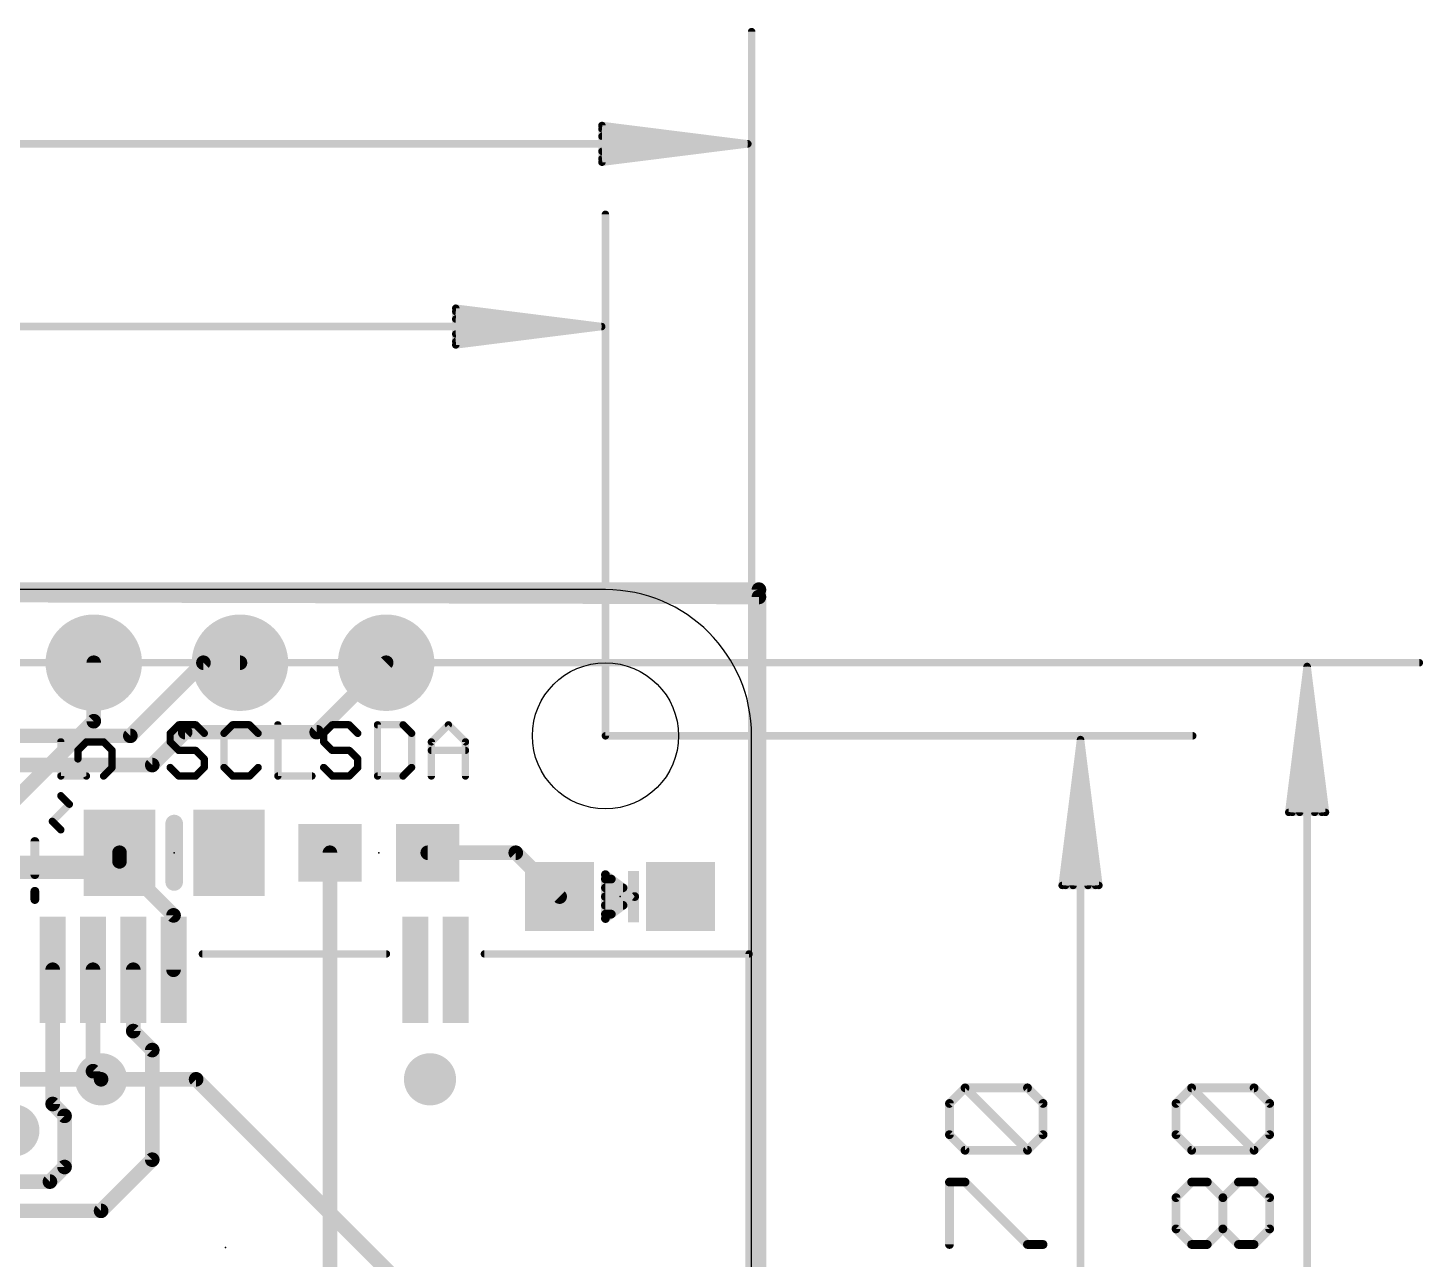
# Model space of a CAD drawing. Extents: x -9.1 to 62.5, y -8.5 to 33.
# Drawn here: x 38.23 to 62.47, y 11.23 to 32.62 of the extents above; entities that cross this region are included whole.
import ezdxf

# ---------------------------------------------------------------- set-up
doc = ezdxf.new("R2010")
doc.units = 0
for name, color, linetype in [('1', 12, 'CONTINUOUS'), ('16', 132, 'CONTINUOUS'), ('17', 110, 'CONTINUOUS'), ('18', 110, 'CONTINUOUS'), ('20', 53, 'CONTINUOUS'), ('21', 40, 'CONTINUOUS'), ('23', 40, 'CONTINUOUS'), ('47', 253, 'CONTINUOUS')]:
    doc.layers.add(name, color=color, linetype=linetype)

# ---------------------------------------------------------------- blocks, each defined once
blk = doc.blocks.new('RECT')
blk.add_solid([(-0.5, -0.5), (0.5, -0.5), (-0.5, 0.5), (0.5, 0.5)])
blk = doc.blocks.new('ROUNDP')
at = {"const_width": 0.5}
blk.add_lwpolyline([(0, -0.25, 1), (0, 0.25, 1), (0, -0.25)], format="xyb", dxfattribs=at)
blk = doc.blocks.new('ROUNDV')
at = {"const_width": 0.5}
blk.add_lwpolyline([(0, -0.25, 1), (0, 0.25, 1), (0, -0.25)], format="xyb", dxfattribs=at)

msp = doc.modelspace()

# ---------------------------------------------------------------- linework, layer by layer
at = {"layer": '1'}
for points, const_width in [([(50.927, 22.733), (0, 22.86)], 0.254), ([(50.927, -0.127), (50.927, 22.733)], 0.254), ([(39.37, 21.59), (39.37, 20.574)], 0.254), ([(39.37, 20.574), (37.719, 18.923)], 0.254), ([(39.817, 18.288), (39.563, 18.034)], 0.4064), ([(39.563, 18.034), (37.338, 18.034)], 0.4064), ([(39.817, 18.288), (39.817, 18.139)], 0.254), ([(39.817, 18.139), (40.756, 17.2)], 0.254), ([(43.473, 8.421), (43.473, 18.288)], 0.254), ([(45.173, 18.288), (46.702, 18.288)], 0.254), ([(46.702, 18.288), (47.464, 17.526)], 0.254), ([(40.756, 17.2), (40.756, 16.255)], 0.254), ([(38.656, 13.922), (38.656, 16.255)], 0.254), ([(39.356, 16.255), (39.356, 14.492)], 0.254), ([(40.056, 16.255), (40.056, 15.189)], 0.254), ([(40.056, 15.189), (40.386, 14.859)], 0.254), ([(40.386, 14.859), (40.386, 12.954)], 0.254), ([(39.356, 14.492), (39.497, 14.351)], 0.254), ([(38.862, 13.716), (38.656, 13.922)], 0.254), ([(38.862, 12.827), (38.862, 13.716)], 0.254), ([(38.608, 12.573), (38.862, 12.827)], 0.254), ([(40.386, 12.954), (39.497, 12.065)], 0.254), ([(36.703, 12.573), (38.608, 12.573)], 0.254), ([(39.497, 12.065), (35.56, 12.065)], 0.254)]:
    msp.add_lwpolyline(points, dxfattribs=dict(at, const_width=const_width))
for points, const_width in [([(50.9905, 22.733, 1), (50.8635, 22.733)], 0.127), ([(50.9268, 22.6695, 1), (50.9272, 22.7965)], 0.127), ([(39.4335, 21.59, 1), (39.3065, 21.59)], 0.127), ([(39.3065, 20.574, 1), (39.4335, 20.574)], 0.127), ([(39.4149, 20.5291, 1), (39.3251, 20.6189)], 0.127), ([(39.8888, 18.2162, 1), (39.7452, 18.3598)], 0.2032), ([(39.4912, 18.1058, 1), (39.6348, 17.9622)], 0.2032), ([(39.563, 17.9324, 1), (39.563, 18.1356)], 0.2032), ([(39.8805, 18.288, 1), (39.7535, 18.288)], 0.127), ([(39.8619, 18.1839, 1), (39.7721, 18.0941)], 0.127), ([(39.7535, 18.139, 1), (39.8805, 18.139)], 0.127), ([(43.5365, 18.288, 1), (43.4095, 18.288)], 0.127), ([(45.173, 18.3515, 1), (45.173, 18.2245)], 0.127), ([(46.7469, 18.3329, 1), (46.6571, 18.2431)], 0.127), ([(46.702, 18.2245, 1), (46.702, 18.3515)], 0.127), ([(47.4191, 17.4811, 1), (47.5089, 17.5709)], 0.127), ([(40.8195, 17.2, 1), (40.6925, 17.2)], 0.127), ([(40.7111, 17.1551, 1), (40.8009, 17.2449)], 0.127), ([(38.7195, 16.255, 1), (38.5925, 16.255)], 0.127), ([(39.4195, 16.255, 1), (39.2925, 16.255)], 0.127), ([(40.1195, 16.255, 1), (39.9925, 16.255)], 0.127), ([(40.6925, 16.255, 1), (40.8195, 16.255)], 0.127), ([(40.1009, 15.2339, 1), (40.0111, 15.1441)], 0.127), ([(39.9925, 15.189, 1), (40.1195, 15.189)], 0.127), ([(40.4495, 14.859, 1), (40.3225, 14.859)], 0.127), ([(40.3411, 14.8141, 1), (40.4309, 14.9039)], 0.127), ([(39.4009, 14.5369, 1), (39.3111, 14.4471)], 0.127), ([(39.2925, 14.492, 1), (39.4195, 14.492)], 0.127), ([(39.4521, 14.3061, 1), (39.5419, 14.3959)], 0.127), ([(38.7009, 13.9669, 1), (38.6111, 13.8771)], 0.127), ([(38.5925, 13.922, 1), (38.7195, 13.922)], 0.127), ([(38.9255, 13.716, 1), (38.7985, 13.716)], 0.127), ([(38.8171, 13.6711, 1), (38.9069, 13.7609)], 0.127), ([(38.7985, 12.827, 1), (38.9255, 12.827)], 0.127), ([(38.9069, 12.7821, 1), (38.8171, 12.8719)], 0.127), ([(40.3225, 12.954, 1), (40.4495, 12.954)], 0.127), ([(40.4309, 12.9091, 1), (40.3411, 12.9989)], 0.127), ([(38.5631, 12.6179, 1), (38.6529, 12.5281)], 0.127), ([(38.608, 12.5095, 1), (38.608, 12.6365)], 0.127), ([(39.4521, 12.1099, 1), (39.5419, 12.0201)], 0.127), ([(39.497, 12.0015, 1), (39.497, 12.1285)], 0.127)]:
    msp.add_lwpolyline(points, format="xyb", dxfattribs=dict(at, const_width=const_width))
at = {"layer": '16', "const_width": 0.254}
for points in [[(0, 22.86), (50.927, 22.86)], [(50.927, 22.86), (50.927, 0)], [(40.005, 20.32), (41.275, 21.59)], [(41.275, 21.59), (41.91, 21.59)], [(43.2435, 20.3835), (44.45, 21.59)], [(35.56, 20.32), (40.005, 20.32)], [(40.386, 19.812), (40.9575, 20.3835)], [(40.9575, 20.3835), (43.2435, 20.3835)], [(35.814, 19.812), (40.386, 19.812)], [(35.687, 14.351), (39.497, 14.351)], [(39.497, 14.351), (41.148, 14.351)], [(41.148, 14.351), (44.577, 10.922)]]:
    msp.add_lwpolyline(points, dxfattribs=at)
at = {"layer": '16', "const_width": 0.127}
for points in [[(50.9905, 22.86, 1), (50.8635, 22.86)], [(50.927, 22.7965, 1), (50.927, 22.9235)], [(41.275, 21.6535, 1), (41.275, 21.5265)], [(41.3199, 21.5451, 1), (41.2301, 21.6349)], [(41.91, 21.5265, 1), (41.91, 21.6535)], [(44.4949, 21.5451, 1), (44.4051, 21.6349)], [(39.9601, 20.3649, 1), (40.0499, 20.2751)], [(40.005, 20.2565, 1), (40.005, 20.3835)], [(40.9575, 20.447, 1), (40.9575, 20.32)], [(41.0024, 20.3386, 1), (40.9126, 20.4284)], [(43.1986, 20.4284, 1), (43.2884, 20.3386)], [(43.2435, 20.32, 1), (43.2435, 20.447)], [(40.3411, 19.8569, 1), (40.4309, 19.7671)], [(40.386, 19.7485, 1), (40.386, 19.8755)], [(39.497, 14.4145, 1), (39.497, 14.2875)], [(39.497, 14.2875, 1), (39.497, 14.4145)], [(41.1929, 14.3959, 1), (41.1031, 14.3061)], [(41.148, 14.2875, 1), (41.148, 14.4145)]]:
    msp.add_lwpolyline(points, format="xyb", dxfattribs=at)
at = {"layer": '20'}
for p, q in [((48.26, 22.86), (2.54, 22.86)), ((50.8, 2.54), (50.8, 20.32))]:
    msp.add_line(p, q, dxfattribs=at)
msp.add_circle((48.26, 20.32), 1.27, dxfattribs=at)
msp.add_arc((48.26, 20.32), 2.54, 0, 90, dxfattribs=at)
at = {"layer": '21'}
for points, const_width in [([(40.8455, 20.5113), (40.6972, 20.363)], 0.127), ([(40.6972, 20.363), (40.6972, 20.2147)], 0.127), ([(41.1421, 20.5113), (40.8455, 20.5113)], 0.127), ([(41.2904, 20.363), (41.1421, 20.5113)], 0.127), ([(41.781, 20.5113), (41.6327, 20.363)], 0.127), ([(41.6327, 20.363), (41.6327, 19.7698)], 0.127), ([(42.0776, 20.5113), (41.781, 20.5113)], 0.127), ([(42.2259, 20.363), (42.0776, 20.5113)], 0.127), ([(42.5683, 20.5113), (42.5683, 19.6215)], 0.127), ([(43.5125, 20.5113), (43.3642, 20.363)], 0.127), ([(43.3642, 20.363), (43.3642, 20.2147)], 0.127), ([(43.8091, 20.5113), (43.5125, 20.5113)], 0.127), ([(43.9574, 20.363), (43.8091, 20.5113)], 0.127), ([(44.2997, 20.5113), (44.2997, 19.6215)], 0.127), ([(44.7446, 20.5113), (44.2997, 20.5113)], 0.127), ([(44.8929, 20.363), (44.7446, 20.5113)], 0.127), ([(44.8929, 19.7698), (44.8929, 20.363)], 0.127), ([(45.2353, 20.2147), (45.5318, 20.5113)], 0.127), ([(45.5318, 20.5113), (45.8284, 20.2147)], 0.127), ([(38.7977, 20.2147), (38.7977, 19.6215)], 0.127), ([(39.0943, 20.0664), (39.2426, 20.2147)], 0.127), ([(39.0943, 19.9181), (39.0943, 20.0664)], 0.127), ([(39.2426, 20.2147), (39.5392, 20.2147)], 0.127), ([(39.5392, 20.2147), (39.6875, 20.0664)], 0.127), ([(39.6875, 20.0664), (39.6875, 19.7698)], 0.127), ([(40.6972, 20.2147), (40.8455, 20.0664)], 0.127), ([(40.8455, 20.0664), (41.1421, 20.0664)], 0.127), ([(41.1421, 20.0664), (41.2904, 19.9181)], 0.127), ([(43.3642, 20.2147), (43.5125, 20.0664)], 0.127), ([(43.5125, 20.0664), (43.8091, 20.0664)], 0.127), ([(43.8091, 20.0664), (43.9574, 19.9181)], 0.127), ([(45.2353, 19.6215), (45.2353, 20.2147)], 0.127), ([(45.2353, 20.0664), (45.8284, 20.0664)], 0.127), ([(45.8284, 20.2147), (45.8284, 19.6215)], 0.127), ([(39.2426, 19.6215), (39.0943, 19.9181)], 0.127), ([(41.2904, 19.9181), (41.2904, 19.7698)], 0.127), ([(43.9574, 19.9181), (43.9574, 19.7698)], 0.127), ([(38.7977, 19.6215), (39.2426, 19.6215)], 0.127), ([(39.6875, 19.7698), (39.5392, 19.6215)], 0.127), ([(40.8455, 19.6215), (40.6972, 19.7698)], 0.127), ([(41.1421, 19.6215), (40.8455, 19.6215)], 0.127), ([(41.2904, 19.7698), (41.1421, 19.6215)], 0.127), ([(41.6327, 19.7698), (41.781, 19.6215)], 0.127), ([(41.781, 19.6215), (42.0776, 19.6215)], 0.127), ([(42.0776, 19.6215), (42.2259, 19.7698)], 0.127), ([(42.5683, 19.6215), (43.1614, 19.6215)], 0.127), ([(43.5125, 19.6215), (43.3642, 19.7698)], 0.127), ([(43.8091, 19.6215), (43.5125, 19.6215)], 0.127), ([(43.9574, 19.7698), (43.8091, 19.6215)], 0.127), ([(44.2997, 19.6215), (44.7446, 19.6215)], 0.127), ([(44.7446, 19.6215), (44.8929, 19.7698)], 0.127), ([(38.6494, 18.8343), (38.946, 19.1309)], 0.127), ([(38.946, 19.1309), (38.7977, 19.2792)], 0.127), ([(40.767, 18.796), (40.767, 17.78)], 0.3048), ([(38.7977, 18.686), (38.6494, 18.8343)], 0.127), ([(38.3459, 18.4836), (38.3459, 17.9074)], 0.1524), ([(48.768, 17.526), (48.26, 17.907)], 0.1524), ([(48.26, 17.907), (48.26, 17.145)], 0.1524), ([(48.26, 17.8308), (48.3616, 17.8308)], 0.1524), ([(48.26, 17.6784), (48.5648, 17.6784)], 0.1524), ([(38.3459, 17.6193), (38.3459, 17.4752)], 0.1524), ([(48.26, 17.145), (48.768, 17.526)], 0.1524), ([(48.26, 17.526), (48.768, 17.526)], 0.1524), ([(48.26, 17.3736), (48.5648, 17.3736)], 0.1524), ([(48.26, 17.2212), (48.3616, 17.2212)], 0.1524), ([(44.456, 16.53), (41.256, 16.53)], 0.127), ([(46.156, 16.53), (50.756, 16.53)], 0.127), ([(50.756, 16.53), (50.756, 6.33)], 0.127)]:
    msp.add_lwpolyline(points, dxfattribs=dict(at, const_width=const_width))
for points, const_width in [([(40.729, 20.363, 1), (40.6655, 20.363)], 0.0635), ([(40.6748, 20.3854, 1), (40.7197, 20.3405)], 0.0635), ([(40.8455, 20.543, 1), (40.8455, 20.4795)], 0.0635), ([(40.868, 20.4888, 1), (40.8231, 20.5337)], 0.0635), ([(41.1646, 20.5337, 1), (41.1196, 20.4888)], 0.0635), ([(41.1421, 20.4795, 1), (41.1421, 20.543)], 0.0635), ([(41.2679, 20.3405, 1), (41.3128, 20.3854)], 0.0635), ([(41.6645, 20.363, 1), (41.601, 20.363)], 0.0635), ([(41.6103, 20.3854, 1), (41.6552, 20.3405)], 0.0635), ([(41.781, 20.543, 1), (41.781, 20.4795)], 0.0635), ([(41.8035, 20.4888, 1), (41.7586, 20.5337)], 0.0635), ([(42.1001, 20.5337, 1), (42.0552, 20.4888)], 0.0635), ([(42.0776, 20.4795, 1), (42.0776, 20.543)], 0.0635), ([(42.2035, 20.3405, 1), (42.2484, 20.3854)], 0.0635), ([(42.6, 20.5113, 1), (42.5365, 20.5113)], 0.0635), ([(43.396, 20.363, 1), (43.3325, 20.363)], 0.0635), ([(43.3418, 20.3854, 1), (43.3867, 20.3405)], 0.0635), ([(43.5125, 20.543, 1), (43.5125, 20.4795)], 0.0635), ([(43.535, 20.4888, 1), (43.4901, 20.5337)], 0.0635), ([(43.8316, 20.5337, 1), (43.7866, 20.4888)], 0.0635), ([(43.8091, 20.4795, 1), (43.8091, 20.543)], 0.0635), ([(43.9349, 20.3405, 1), (43.9798, 20.3854)], 0.0635), ([(44.3315, 20.5113, 1), (44.268, 20.5113)], 0.0635), ([(44.2997, 20.543, 1), (44.2997, 20.4795)], 0.0635), ([(44.7671, 20.5337, 1), (44.7222, 20.4888)], 0.0635), ([(44.7446, 20.4795, 1), (44.7446, 20.543)], 0.0635), ([(44.9247, 20.363, 1), (44.8612, 20.363)], 0.0635), ([(44.8705, 20.3405, 1), (44.9154, 20.3854)], 0.0635), ([(45.5543, 20.5337, 1), (45.5094, 20.4888)], 0.0635), ([(45.5543, 20.4888, 1), (45.5094, 20.5337)], 0.0635), ([(38.8295, 20.2147, 1), (38.766, 20.2147)], 0.0635), ([(39.1261, 20.0664, 1), (39.0626, 20.0664)], 0.0635), ([(39.2426, 20.2464, 1), (39.2426, 20.1829)], 0.0635), ([(39.2651, 20.1922, 1), (39.2202, 20.2371)], 0.0635), ([(39.5617, 20.2371, 1), (39.5168, 20.1922)], 0.0635), ([(39.5392, 20.1829, 1), (39.5392, 20.2464)], 0.0635), ([(39.7193, 20.0664, 1), (39.6557, 20.0664)], 0.0635), ([(40.6655, 20.2147, 1), (40.729, 20.2147)], 0.0635), ([(40.7197, 20.2371, 1), (40.6748, 20.1922)], 0.0635), ([(40.8455, 20.0981, 1), (40.8455, 20.0346)], 0.0635), ([(41.1646, 20.0888, 1), (41.1196, 20.0439)], 0.0635), ([(41.1421, 20.0346, 1), (41.1421, 20.0981)], 0.0635), ([(43.3325, 20.2147, 1), (43.396, 20.2147)], 0.0635), ([(43.3867, 20.2371, 1), (43.3418, 20.1922)], 0.0635), ([(43.5125, 20.0981, 1), (43.5125, 20.0346)], 0.0635), ([(43.8316, 20.0888, 1), (43.7866, 20.0439)], 0.0635), ([(43.8091, 20.0346, 1), (43.8091, 20.0981)], 0.0635), ([(45.267, 20.2147, 1), (45.2035, 20.2147)], 0.0635), ([(45.2128, 20.2371, 1), (45.2577, 20.1922)], 0.0635), ([(45.2353, 20.0981, 1), (45.2353, 20.0346)], 0.0635), ([(45.8602, 20.2147, 1), (45.7967, 20.2147)], 0.0635), ([(45.806, 20.1922, 1), (45.8509, 20.2371)], 0.0635), ([(45.8284, 20.0346, 1), (45.8284, 20.0981)], 0.0635), ([(39.1227, 19.9323, 1), (39.0659, 19.9039)], 0.0635), ([(39.0719, 20.0888, 1), (39.1168, 20.0439)], 0.0635), ([(39.0626, 19.9181, 1), (39.1261, 19.9181)], 0.0635), ([(39.665, 20.0439, 1), (39.71, 20.0888)], 0.0635), ([(40.8231, 20.0439, 1), (40.868, 20.0888)], 0.0635), ([(41.3221, 19.9181, 1), (41.2586, 19.9181)], 0.0635), ([(41.2679, 19.8956, 1), (41.3128, 19.9405)], 0.0635), ([(43.4901, 20.0439, 1), (43.535, 20.0888)], 0.0635), ([(43.9891, 19.9181, 1), (43.9256, 19.9181)], 0.0635), ([(43.9349, 19.8956, 1), (43.9798, 19.9405)], 0.0635), ([(38.7977, 19.6532, 1), (38.7977, 19.5898)], 0.0635), ([(38.766, 19.6215, 1), (38.8295, 19.6215)], 0.0635), ([(39.2142, 19.6073, 1), (39.271, 19.6357)], 0.0635), ([(39.2426, 19.5898, 1), (39.2426, 19.6532)], 0.0635), ([(39.5168, 19.644, 1), (39.5617, 19.599)], 0.0635), ([(39.6557, 19.7698, 1), (39.7193, 19.7698)], 0.0635), ([(39.71, 19.7473, 1), (39.665, 19.7922)], 0.0635), ([(40.7197, 19.7922, 1), (40.6748, 19.7473)], 0.0635), ([(40.8455, 19.6532, 1), (40.8455, 19.5898)], 0.0635), ([(40.8231, 19.599, 1), (40.868, 19.644)], 0.0635), ([(41.1196, 19.644, 1), (41.1646, 19.599)], 0.0635), ([(41.1421, 19.5898, 1), (41.1421, 19.6532)], 0.0635), ([(41.2586, 19.7698, 1), (41.3221, 19.7698)], 0.0635), ([(41.3128, 19.7473, 1), (41.2679, 19.7922)], 0.0635), ([(41.601, 19.7698, 1), (41.6645, 19.7698)], 0.0635), ([(41.6552, 19.7922, 1), (41.6103, 19.7473)], 0.0635), ([(41.781, 19.6532, 1), (41.781, 19.5898)], 0.0635), ([(41.7586, 19.599, 1), (41.8035, 19.644)], 0.0635), ([(42.0552, 19.644, 1), (42.1001, 19.599)], 0.0635), ([(42.0776, 19.5898, 1), (42.0776, 19.6532)], 0.0635), ([(42.2484, 19.7473, 1), (42.2035, 19.7922)], 0.0635), ([(42.5365, 19.6215, 1), (42.6, 19.6215)], 0.0635), ([(42.5683, 19.6532, 1), (42.5683, 19.5898)], 0.0635), ([(43.1614, 19.5898, 1), (43.1614, 19.6532)], 0.0635), ([(43.3867, 19.7922, 1), (43.3418, 19.7473)], 0.0635), ([(43.5125, 19.6532, 1), (43.5125, 19.5898)], 0.0635), ([(43.4901, 19.599, 1), (43.535, 19.644)], 0.0635), ([(43.7866, 19.644, 1), (43.8316, 19.599)], 0.0635), ([(43.8091, 19.5898, 1), (43.8091, 19.6532)], 0.0635), ([(43.9256, 19.7698, 1), (43.9891, 19.7698)], 0.0635), ([(43.9798, 19.7473, 1), (43.9349, 19.7922)], 0.0635), ([(44.2997, 19.6532, 1), (44.2997, 19.5898)], 0.0635), ([(44.268, 19.6215, 1), (44.3315, 19.6215)], 0.0635), ([(44.7222, 19.644, 1), (44.7671, 19.599)], 0.0635), ([(44.7446, 19.5898, 1), (44.7446, 19.6532)], 0.0635), ([(44.8612, 19.7698, 1), (44.9247, 19.7698)], 0.0635), ([(44.9154, 19.7473, 1), (44.8705, 19.7922)], 0.0635), ([(45.2035, 19.6215, 1), (45.267, 19.6215)], 0.0635), ([(45.7967, 19.6215, 1), (45.8602, 19.6215)], 0.0635), ([(38.8202, 19.3016, 1), (38.7753, 19.2567)], 0.0635), ([(38.9685, 19.1084, 1), (38.9236, 19.1533)], 0.0635), ([(38.9236, 19.1084, 1), (38.9685, 19.1533)], 0.0635), ([(40.8432, 18.796, 1), (40.6908, 18.796)], 0.1524), ([(38.6719, 18.8567, 1), (38.627, 18.8118)], 0.0635), ([(38.627, 18.8567, 1), (38.6719, 18.8118)], 0.0635), ([(38.7753, 18.6635, 1), (38.8202, 18.7084)], 0.0635), ([(38.384, 18.4836, 1), (38.3078, 18.4836)], 0.0762), ([(38.3078, 17.9074, 1), (38.384, 17.9074)], 0.0762), ([(48.2829, 17.9375, 1), (48.2371, 17.8765)], 0.0762), ([(48.2981, 17.907, 1), (48.2219, 17.907)], 0.0762), ([(40.6908, 17.78, 1), (40.8432, 17.78)], 0.1524), ([(48.26, 17.8689, 1), (48.26, 17.7927)], 0.0762), ([(48.26, 17.7165, 1), (48.26, 17.6403)], 0.0762), ([(48.3616, 17.7927, 1), (48.3616, 17.8689)], 0.0762), ([(48.5648, 17.6403, 1), (48.5648, 17.7165)], 0.0762), ([(38.384, 17.6193, 1), (38.3078, 17.6193)], 0.0762), ([(38.3078, 17.4752, 1), (38.384, 17.4752)], 0.0762), ([(48.26, 17.5641, 1), (48.26, 17.4879)], 0.0762), ([(48.7909, 17.4955, 1), (48.7451, 17.5565)], 0.0762), ([(48.7451, 17.4955, 1), (48.7909, 17.5565)], 0.0762), ([(48.768, 17.4879, 1), (48.768, 17.5641)], 0.0762), ([(48.26, 17.4117, 1), (48.26, 17.3355)], 0.0762), ([(48.26, 17.2593, 1), (48.26, 17.1831)], 0.0762), ([(48.2371, 17.1755, 1), (48.2829, 17.1145)], 0.0762), ([(48.3616, 17.1831, 1), (48.3616, 17.2593)], 0.0762), ([(48.5648, 17.3355, 1), (48.5648, 17.4117)], 0.0762), ([(48.2219, 17.145, 1), (48.2981, 17.145)], 0.0762), ([(41.256, 16.5617, 1), (41.256, 16.4983)], 0.0635), ([(44.456, 16.4983, 1), (44.456, 16.5617)], 0.0635), ([(46.156, 16.5617, 1), (46.156, 16.4983)], 0.0635), ([(50.7878, 16.53, 1), (50.7242, 16.53)], 0.0635), ([(50.756, 16.4983, 1), (50.756, 16.5617)], 0.0635)]:
    msp.add_lwpolyline(points, format="xyb", dxfattribs=dict(at, const_width=const_width))
at = {"layer": '23'}
for p in [(40.767, 18.288), (44.323, 18.288), (48.514, 17.526), (41.656, 11.43)]:
    msp.add_point(p, dxfattribs=at)
at = {"layer": '47'}
for points, const_width in [([(50.8, 10.16), (50.8, 32.557)], 0.13), ([(50.735, 30.607), (48.2, 30.9262)], 0.13), ([(48.2, 30.9262), (48.2, 30.2878)], 0.13), ([(50.735, 30.607), (48.2, 30.867)], 0.13), ([(50.735, 30.607), (48.2, 30.737)], 0.13), ([(0.192, 30.607), (50.735, 30.607)], 0.13), ([(48.2, 30.2878), (50.735, 30.607)], 0.13), ([(48.2, 30.477), (50.735, 30.607)], 0.13), ([(48.2, 30.347), (50.735, 30.607)], 0.13), ([(48.26, 20.32), (48.26, 29.382)], 0.13), ([(48.195, 27.432), (45.66, 27.7512)], 0.13), ([(45.66, 27.7512), (45.66, 27.1128)], 0.13), ([(48.195, 27.432), (45.66, 27.692)], 0.13), ([(2.605, 27.432), (48.195, 27.432)], 0.13), ([(48.195, 27.432), (45.66, 27.562)], 0.13), ([(45.66, 27.1128), (48.195, 27.432)], 0.13), ([(45.66, 27.302), (48.195, 27.432)], 0.13), ([(45.66, 27.172), (48.195, 27.432)], 0.13), ([(30.48, 21.59), (62.402, 21.59)], 0.13), ([(60.452, 21.525), (60.1328, 18.99)], 0.13), ([(60.452, 21.525), (60.192, 18.99)], 0.13), ([(60.452, 21.525), (60.322, 18.99)], 0.13), ([(60.452, 21.525), (60.452, 1.335)], 0.13), ([(60.7712, 18.99), (60.452, 21.525)], 0.13), ([(60.582, 18.99), (60.452, 21.525)], 0.13), ([(60.712, 18.99), (60.452, 21.525)], 0.13), ([(48.26, 20.32), (58.465, 20.32)], 0.13), ([(56.515, 20.255), (56.1958, 17.72)], 0.13), ([(56.515, 20.255), (56.255, 17.72)], 0.13), ([(56.515, 20.255), (56.385, 17.72)], 0.13), ([(56.515, 2.605), (56.515, 20.255)], 0.13), ([(56.8342, 17.72), (56.515, 20.255)], 0.13), ([(56.645, 17.72), (56.515, 20.255)], 0.13), ([(56.775, 17.72), (56.515, 20.255)], 0.13), ([(60.1328, 18.99), (60.7712, 18.99)], 0.13), ([(56.1958, 17.72), (56.8342, 17.72)], 0.13), ([(54.2373, 13.9312), (54.5085, 14.2024)], 0.1524), ([(54.5085, 14.2024), (55.5931, 14.2024)], 0.1524), ([(55.5931, 13.1177), (54.5085, 14.2024)], 0.1524), ([(55.5931, 14.2024), (55.8643, 13.9312)], 0.1524), ([(58.1743, 13.9312), (58.4455, 14.2024)], 0.1524), ([(58.4455, 14.2024), (59.5301, 14.2024)], 0.1524), ([(59.5301, 13.1177), (58.4455, 14.2024)], 0.1524), ([(59.5301, 14.2024), (59.8013, 13.9312)], 0.1524), ([(54.2373, 13.3889), (54.2373, 13.9312)], 0.1524), ([(55.8643, 13.9312), (55.8643, 13.3889)], 0.1524), ([(58.1743, 13.3889), (58.1743, 13.9312)], 0.1524), ([(59.8013, 13.9312), (59.8013, 13.3889)], 0.1524), ([(54.5085, 13.1177), (54.2373, 13.3889)], 0.1524), ([(55.8643, 13.3889), (55.5931, 13.1177)], 0.1524), ([(58.4455, 13.1177), (58.1743, 13.3889)], 0.1524), ([(59.8013, 13.3889), (59.5301, 13.1177)], 0.1524), ([(55.5931, 13.1177), (54.5085, 13.1177)], 0.1524), ([(59.5301, 13.1177), (58.4455, 13.1177)], 0.1524), ([(54.2373, 11.4805), (54.2373, 12.5652)], 0.1524), ([(54.2373, 12.5652), (54.5085, 12.5652)], 0.1524), ([(54.5085, 12.5652), (55.5931, 11.4805)], 0.1524), ([(58.1743, 12.294), (58.4455, 12.5652)], 0.1524), ([(58.4455, 12.5652), (58.7166, 12.5652)], 0.1524), ([(58.7166, 12.5652), (58.9878, 12.294)], 0.1524), ([(58.9878, 12.294), (59.259, 12.5652)], 0.1524), ([(59.259, 12.5652), (59.5301, 12.5652)], 0.1524), ([(59.5301, 12.5652), (59.8013, 12.294)], 0.1524), ([(58.1743, 11.7517), (58.1743, 12.294)], 0.1524), ([(58.9878, 11.7517), (58.9878, 12.294)], 0.1524), ([(59.8013, 12.294), (59.8013, 11.7517)], 0.1524), ([(58.4455, 11.4805), (58.1743, 11.7517)], 0.1524), ([(58.9878, 11.7517), (58.7166, 11.4805)], 0.1524), ([(59.259, 11.4805), (58.9878, 11.7517)], 0.1524), ([(59.8013, 11.7517), (59.5301, 11.4805)], 0.1524), ([(55.5931, 11.4805), (55.8643, 11.4805)], 0.1524), ([(58.7166, 11.4805), (58.4455, 11.4805)], 0.1524), ([(59.5301, 11.4805), (59.259, 11.4805)], 0.1524)]:
    msp.add_lwpolyline(points, dxfattribs=dict(at, const_width=const_width))
for points, const_width in [([(50.8325, 32.557, 1), (50.7675, 32.557)], 0.065), ([(48.2041, 30.9585, 1), (48.1959, 30.894)], 0.065), ([(48.2325, 30.9262, 1), (48.1675, 30.9262)], 0.065), ([(48.2033, 30.8993, 1), (48.1967, 30.8347)], 0.065), ([(48.2017, 30.7695, 1), (48.1983, 30.7045)], 0.065), ([(50.7391, 30.5748, 1), (50.7309, 30.6392)], 0.065), ([(50.7309, 30.5748, 1), (50.7391, 30.6392)], 0.065), ([(50.7383, 30.5747, 1), (50.7317, 30.6393)], 0.065), ([(50.7317, 30.5747, 1), (50.7383, 30.6393)], 0.065), ([(50.7333, 30.5745, 1), (50.7367, 30.6395)], 0.065), ([(50.7367, 30.5745, 1), (50.7333, 30.6395)], 0.065), ([(50.735, 30.5745, 1), (50.735, 30.6395)], 0.065), ([(48.1983, 30.5095, 1), (48.2017, 30.4445)], 0.065), ([(48.1967, 30.3793, 1), (48.2033, 30.3147)], 0.065), ([(48.1959, 30.32, 1), (48.2041, 30.2555)], 0.065), ([(48.1675, 30.2878, 1), (48.2325, 30.2878)], 0.065), ([(48.2925, 29.382, 1), (48.2275, 29.382)], 0.065), ([(45.6641, 27.7835, 1), (45.6559, 27.719)], 0.065), ([(45.6925, 27.7512, 1), (45.6275, 27.7512)], 0.065), ([(45.6633, 27.7243, 1), (45.6567, 27.6597)], 0.065), ([(45.6617, 27.5945, 1), (45.6583, 27.5295)], 0.065), ([(48.1991, 27.3998, 1), (48.1909, 27.4642)], 0.065), ([(48.1909, 27.3998, 1), (48.1991, 27.4642)], 0.065), ([(48.1983, 27.3997, 1), (48.1917, 27.4643)], 0.065), ([(48.1917, 27.3997, 1), (48.1983, 27.4643)], 0.065), ([(48.1933, 27.3995, 1), (48.1967, 27.4645)], 0.065), ([(48.1967, 27.3995, 1), (48.1933, 27.4645)], 0.065), ([(48.195, 27.3995, 1), (48.195, 27.4645)], 0.065), ([(45.6583, 27.3345, 1), (45.6617, 27.2695)], 0.065), ([(45.6567, 27.2043, 1), (45.6633, 27.1397)], 0.065), ([(45.6559, 27.145, 1), (45.6641, 27.0805)], 0.065), ([(45.6275, 27.1128, 1), (45.6925, 27.1128)], 0.065), ([(60.4845, 21.525, 1), (60.4195, 21.525)], 0.065), ([(60.4842, 21.5291, 1), (60.4198, 21.5209)], 0.065), ([(60.4845, 21.5233, 1), (60.4195, 21.5267)], 0.065), ([(60.4845, 21.5267, 1), (60.4195, 21.5233)], 0.065), ([(60.4843, 21.5283, 1), (60.4197, 21.5217)], 0.065), ([(60.4843, 21.5217, 1), (60.4197, 21.5283)], 0.065), ([(60.4842, 21.5209, 1), (60.4198, 21.5291)], 0.065), ([(62.402, 21.5575, 1), (62.402, 21.6225)], 0.065), ([(48.26, 20.3525, 1), (48.26, 20.2875)], 0.065), ([(58.465, 20.2875, 1), (58.465, 20.3525)], 0.065), ([(48.2275, 20.32, 1), (48.2925, 20.32)], 0.065), ([(56.5475, 20.255, 1), (56.4825, 20.255)], 0.065), ([(56.5472, 20.2591, 1), (56.4828, 20.2509)], 0.065), ([(56.5475, 20.2533, 1), (56.4825, 20.2567)], 0.065), ([(56.5475, 20.2567, 1), (56.4825, 20.2533)], 0.065), ([(56.5473, 20.2583, 1), (56.4827, 20.2517)], 0.065), ([(56.5473, 20.2517, 1), (56.4827, 20.2583)], 0.065), ([(56.5472, 20.2509, 1), (56.4828, 20.2591)], 0.065), ([(60.1005, 18.9941, 1), (60.165, 18.9859)], 0.065), ([(60.1328, 19.0225, 1), (60.1328, 18.9575)], 0.065), ([(60.1597, 18.9933, 1), (60.2243, 18.9867)], 0.065), ([(60.2895, 18.9917, 1), (60.3545, 18.9883)], 0.065), ([(60.5495, 18.9883, 1), (60.6145, 18.9917)], 0.065), ([(60.6797, 18.9867, 1), (60.7443, 18.9933)], 0.065), ([(60.739, 18.9859, 1), (60.8035, 18.9941)], 0.065), ([(60.7712, 18.9575, 1), (60.7712, 19.0225)], 0.065), ([(56.1635, 17.7241, 1), (56.228, 17.7159)], 0.065), ([(56.1958, 17.7525, 1), (56.1958, 17.6875)], 0.065), ([(56.2227, 17.7233, 1), (56.2873, 17.7167)], 0.065), ([(56.3525, 17.7217, 1), (56.4175, 17.7183)], 0.065), ([(56.6125, 17.7183, 1), (56.6775, 17.7217)], 0.065), ([(56.7427, 17.7167, 1), (56.8073, 17.7233)], 0.065), ([(56.802, 17.7159, 1), (56.8665, 17.7241)], 0.065), ([(56.8342, 17.6875, 1), (56.8342, 17.7525)], 0.065), ([(54.5354, 14.2293, 1), (54.4815, 14.1754)], 0.0762), ([(54.5085, 14.2405, 1), (54.5085, 14.1643)], 0.0762), ([(54.5354, 14.1754, 1), (54.4815, 14.2293)], 0.0762), ([(55.6201, 14.2293, 1), (55.5662, 14.1754)], 0.0762), ([(55.5931, 14.1643, 1), (55.5931, 14.2405)], 0.0762), ([(58.4724, 14.2293, 1), (58.4185, 14.1754)], 0.0762), ([(58.4455, 14.2405, 1), (58.4455, 14.1643)], 0.0762), ([(58.4724, 14.1754, 1), (58.4185, 14.2293)], 0.0762), ([(59.5571, 14.2293, 1), (59.5032, 14.1754)], 0.0762), ([(59.5301, 14.1643, 1), (59.5301, 14.2405)], 0.0762), ([(54.2754, 13.9312, 1), (54.1992, 13.9312)], 0.0762), ([(54.2104, 13.9581, 1), (54.2643, 13.9043)], 0.0762), ([(55.9024, 13.9312, 1), (55.8262, 13.9312)], 0.0762), ([(55.8374, 13.9043, 1), (55.8912, 13.9581)], 0.0762), ([(58.2124, 13.9312, 1), (58.1362, 13.9312)], 0.0762), ([(58.1474, 13.9581, 1), (58.2013, 13.9043)], 0.0762), ([(59.8394, 13.9312, 1), (59.7632, 13.9312)], 0.0762), ([(59.7744, 13.9043, 1), (59.8282, 13.9581)], 0.0762), ([(54.2643, 13.4158, 1), (54.2104, 13.3619)], 0.0762), ([(54.1992, 13.3889, 1), (54.2754, 13.3889)], 0.0762), ([(55.8262, 13.3889, 1), (55.9024, 13.3889)], 0.0762), ([(55.8912, 13.3619, 1), (55.8374, 13.4158)], 0.0762), ([(58.2013, 13.4158, 1), (58.1474, 13.3619)], 0.0762), ([(58.1362, 13.3889, 1), (58.2124, 13.3889)], 0.0762), ([(59.7632, 13.3889, 1), (59.8394, 13.3889)], 0.0762), ([(59.8282, 13.3619, 1), (59.7744, 13.4158)], 0.0762), ([(54.5085, 13.1558, 1), (54.5085, 13.0796)], 0.0762), ([(54.4815, 13.0908, 1), (54.5354, 13.1446)], 0.0762), ([(55.5662, 13.1446, 1), (55.6201, 13.0908)], 0.0762), ([(55.5662, 13.0908, 1), (55.6201, 13.1446)], 0.0762), ([(55.5931, 13.0796, 1), (55.5931, 13.1558)], 0.0762), ([(58.4455, 13.1558, 1), (58.4455, 13.0796)], 0.0762), ([(58.4185, 13.0908, 1), (58.4724, 13.1446)], 0.0762), ([(59.5032, 13.1446, 1), (59.5571, 13.0908)], 0.0762), ([(59.5032, 13.0908, 1), (59.5571, 13.1446)], 0.0762), ([(59.5301, 13.0796, 1), (59.5301, 13.1558)], 0.0762), ([(54.2754, 12.5652, 1), (54.1992, 12.5652)], 0.0762), ([(54.2373, 12.6033, 1), (54.2373, 12.5271)], 0.0762), ([(54.5354, 12.5921, 1), (54.4815, 12.5383)], 0.0762), ([(54.5085, 12.5271, 1), (54.5085, 12.6033)], 0.0762), ([(58.4455, 12.6033, 1), (58.4455, 12.5271)], 0.0762), ([(58.4724, 12.5383, 1), (58.4185, 12.5921)], 0.0762), ([(58.7436, 12.5921, 1), (58.6897, 12.5383)], 0.0762), ([(58.7166, 12.5271, 1), (58.7166, 12.6033)], 0.0762), ([(59.259, 12.6033, 1), (59.259, 12.5271)], 0.0762), ([(59.2859, 12.5383, 1), (59.232, 12.5921)], 0.0762), ([(59.5571, 12.5921, 1), (59.5032, 12.5383)], 0.0762), ([(59.5301, 12.5271, 1), (59.5301, 12.6033)], 0.0762), ([(58.2124, 12.294, 1), (58.1362, 12.294)], 0.0762), ([(59.0259, 12.294, 1), (58.9497, 12.294)], 0.0762), ([(59.8394, 12.294, 1), (59.7632, 12.294)], 0.0762), ([(58.1474, 12.321, 1), (58.2013, 12.2671)], 0.0762), ([(58.9609, 12.321, 1), (59.0147, 12.2671)], 0.0762), ([(58.9609, 12.2671, 1), (59.0147, 12.321)], 0.0762), ([(59.7744, 12.2671, 1), (59.8282, 12.321)], 0.0762), ([(58.1362, 11.7517, 1), (58.2124, 11.7517)], 0.0762), ([(58.2013, 11.7786, 1), (58.1474, 11.7248)], 0.0762), ([(58.9497, 11.7517, 1), (59.0259, 11.7517)], 0.0762), ([(59.0147, 11.7786, 1), (58.9609, 11.7248)], 0.0762), ([(59.0147, 11.7248, 1), (58.9609, 11.7786)], 0.0762), ([(59.7632, 11.7517, 1), (59.8394, 11.7517)], 0.0762), ([(59.8282, 11.7248, 1), (59.7744, 11.7786)], 0.0762), ([(54.1992, 11.4805, 1), (54.2754, 11.4805)], 0.0762), ([(55.5931, 11.5186, 1), (55.5931, 11.4424)], 0.0762), ([(55.5662, 11.4536, 1), (55.6201, 11.5075)], 0.0762), ([(55.8643, 11.4424, 1), (55.8643, 11.5186)], 0.0762), ([(58.4455, 11.5186, 1), (58.4455, 11.4424)], 0.0762), ([(58.4185, 11.4536, 1), (58.4724, 11.5075)], 0.0762), ([(58.6897, 11.5075, 1), (58.7436, 11.4536)], 0.0762), ([(58.7166, 11.4424, 1), (58.7166, 11.5186)], 0.0762), ([(59.259, 11.5186, 1), (59.259, 11.4424)], 0.0762), ([(59.232, 11.4536, 1), (59.2859, 11.5075)], 0.0762), ([(59.5032, 11.5075, 1), (59.5571, 11.4536)], 0.0762), ([(59.5301, 11.4424, 1), (59.5301, 11.5186)], 0.0762)]:
    msp.add_lwpolyline(points, format="xyb", dxfattribs=dict(at, const_width=const_width))

# ---------------------------------------------------------------- block references
at = {"layer": '1', "xscale": 1.24, "yscale": 1.5}
for p in [(39.817, 18.288), (41.717, 18.288)]:
    msp.add_blockref('RECT', p, dxfattribs=at)
at = {"layer": '1', "xscale": 1.1}
for p in [(43.473, 18.288), (45.173, 18.288)]:
    msp.add_blockref('RECT', p, dxfattribs=at)
at = {"layer": '1', "rotation": 270}
for p, xscale, yscale in [((47.464, 17.526), 1.2, 1.2), ((49.564, 17.526), 1.2, 1.2), ((38.656, 16.255), 1.85, 0.45), ((39.356, 16.255), 1.85, 0.45), ((40.056, 16.255), 1.85, 0.45), ((40.756, 16.255), 1.85, 0.45), ((44.956, 16.255), 1.85, 0.45), ((45.656, 16.255), 1.85, 0.45)]:
    msp.add_blockref('RECT', p, dxfattribs=dict(at, xscale=xscale, yscale=yscale))
at = {"layer": '17', "xscale": 1.6764, "yscale": 1.6764, "rotation": 90}
for p in [(39.37, 21.59), (39.37, 21.59), (41.91, 21.59), (41.91, 21.59), (44.45, 21.59), (44.45, 21.59)]:
    msp.add_blockref('ROUNDP', p, dxfattribs=at)
at = {"layer": '18', "xscale": 0.9064, "yscale": 0.9064}
for p in [(39.497, 14.351), (39.497, 14.351), (45.212, 14.351), (45.212, 14.351), (37.973, 13.462), (37.973, 13.462)]:
    msp.add_blockref('ROUNDV', p, dxfattribs=at)
at = {"layer": '21', "xscale": 0.889, "yscale": 0.1905, "rotation": 270}
msp.add_blockref('RECT', (48.7497, 17.526), dxfattribs=at)

doc.saveas('drawing.dxf')
